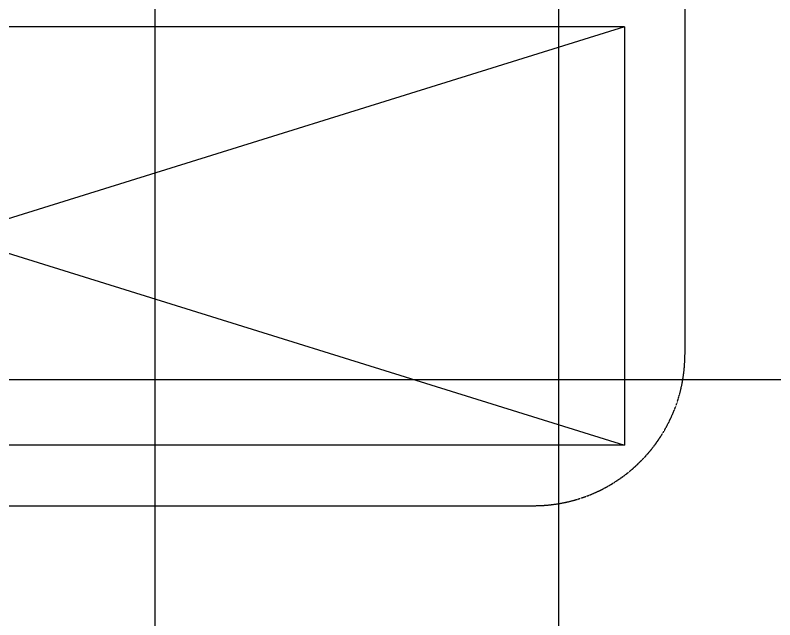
# Model space of a CAD drawing. Header units: millimetres. Extents: x 2509 to 128734, y 2492 to 91667.
# Drawn here: x 65447 to 80501, y 38977 to 50968 of the extents above; entities that cross this region are included whole.
import ezdxf
from ezdxf.enums import TextEntityAlignment as Align

# ---------------------------------------------------------------- set-up
doc = ezdxf.new("R2010")
doc.units = ezdxf.units.MM
for name, pattern in [('CENTER', [50.8, 31.75, -6.35, 6.35, -6.35]), ('DASH', [0.35, 0.25, -0.1]), ('DOTE', [2.42, 2, -0.2, 0.02, -0.2])]:
    doc.linetypes.add(name, pattern=pattern)
for name, color, linetype in [('AXIS_TEXT', 7, 'Continuous'), ('DOTE', 1, 'DOTE'), ('ROAD', 5, 'DASH'), ('TQ', 9, 'Continuous')]:
    doc.layers.add(name, color=color, linetype=linetype)
doc.styles.add('COMPLEX', font='COMPLEX')

# ---------------------------------------------------------------- blocks, each defined once
blk = doc.blocks.new('12号建筑底图')
at = {"layer": 'DOTE'}
for p, q in [((77448.7, -305572.4), (77448.7, -255872.4)), ((85448.7, -305572.4), (85448.7, -255872.4)), ((36448.7, -288722.4), (110448.7, -288722.4))]:
    blk.add_line(p, q, dxfattribs=at)
at = {"layer": 'ROAD', "ltscale": 2}
for p, q in [((87948.7, -273222.4), (87948.7, -288222.4)), ((61948.7, -291222.4), (84948.7, -291222.4))]:
    blk.add_line(p, q, dxfattribs=at)
blk.add_arc((84948.7, -288222.4), 3000, 270, 0, dxfattribs=at)
at = {"layer": 'TQ', "linetype": 'Continuous', "ltscale": 0.05}
for p, q in [((86748.7, -281722.4), (60148.7, -281722.4)), ((86748.7, -281722.4), (60148.7, -290022.4)), ((60148.7, -281722.4), (86748.7, -290022.4))]:
    blk.add_line(p, q, dxfattribs=at)
at = {"layer": 'TQ', "linetype": 'Continuous', "ltscale": 2}
for p, q in [((86748.7, -281722.4), (86748.7, -290022.4)), ((86748.7, -290022.4), (60148.7, -290022.4))]:
    blk.add_line(p, q, dxfattribs=at)
at = {"layer": 'AXIS_TEXT', "style": 'COMPLEX', "width": 0.736842}
blk.add_attdef('N', text='', height=900, dxfattribs=at).set_placement((122812.3, -249273.3), (123412.3, -249273.3), align=Align.FIT)

msp = doc.modelspace()

# ---------------------------------------------------------------- block references
at = {"linetype": 'CENTER'}
msp.add_blockref('12号建筑底图', (-9229.066, 332462.656), dxfattribs=at)

doc.saveas('drawing.dxf')
